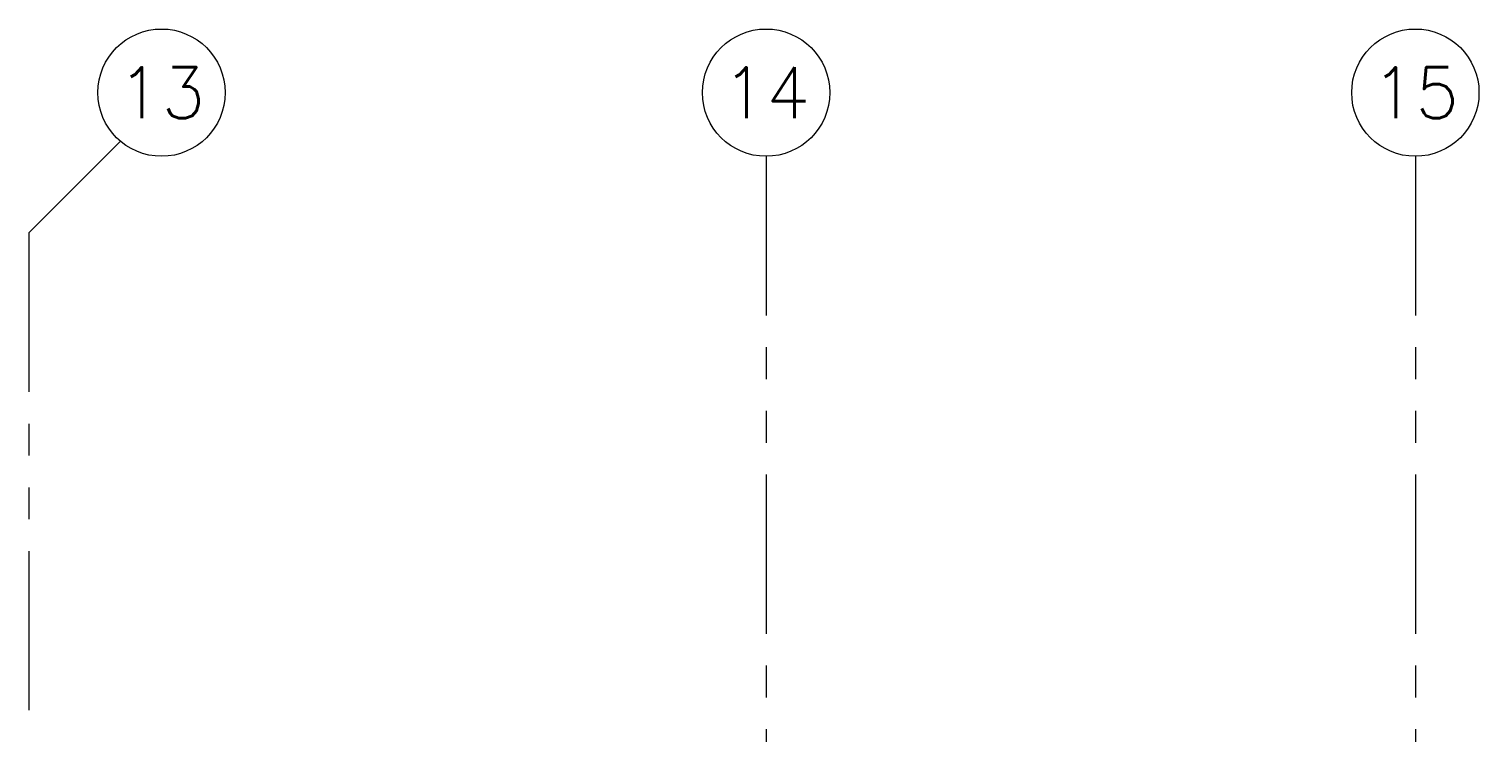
# Model space of a CAD drawing. Header units: millimetres. Extents: x 3765 to 3833, y 1327 to 1657.
# Drawn here: x 3795.5 to 3801.2, y 1421.09 to 1423.89 of the extents above; entities that cross this region are included whole.
import ezdxf
from ezdxf.enums import TextEntityAlignment as Align

# ---------------------------------------------------------------- set-up
doc = ezdxf.new("R2010")
doc.units = ezdxf.units.MM
doc.linetypes.add('PHANTOM', pattern=[63.5, 31.75, -6.35, 6.35, -6.35, 6.35, -6.35])
doc.linetypes.add('PHANTOM2', pattern=[1.25, 0.625, -0.125, 0.125, -0.125, 0.125, -0.125])
doc.layers.get('0').update_dxf_attribs({"color": 251, "lineweight": 9})
doc.layers.add('A-EJES', color=251, linetype='PHANTOM', lineweight=13)
doc.styles.add('ROMANS', font='romans.shx', dxfattribs={"width": 0.8})

# ---------------------------------------------------------------- blocks, each defined once
blk = doc.blocks.new('Ejes_Torre C')
blk.add_line((27.03, 16.35), (27.3891, 16.7091))
at = {"layer": 'A-EJES', "linetype": 'PHANTOM2'}
for points in [[(29.925, 16.65), (29.925, 14.35)], [(32.475, 16.65), (32.475, 14.35)], [(27.03, 16.35), (27.03, 14.35)]]:
    blk.add_lwpolyline(points, dxfattribs=at)
at = {"layer": 'A-EJES', "linetype": 'Continuous'}
for centre in [(27.5505, 16.9), (29.925, 16.9), (32.475, 16.9)]:
    blk.add_circle(centre, 0.25, dxfattribs=at)
at = {"layer": 'A-EJES', "linetype": 'Continuous', "style": 'ROMANS'}
for s, p in [('13', (27.5505, 16.9)), ('14', (29.925, 16.9)), ('15', (32.475, 16.9))]:
    blk.add_text(s, height=0.2, dxfattribs=at).set_placement(p, align=Align.MIDDLE_CENTER)

msp = doc.modelspace()

# ---------------------------------------------------------------- block references
at = {"layer": 'A-EJES'}
msp.add_blockref('Ejes_Torre C', (3768.4721, 1406.7379), dxfattribs=at)

doc.saveas('drawing.dxf')
